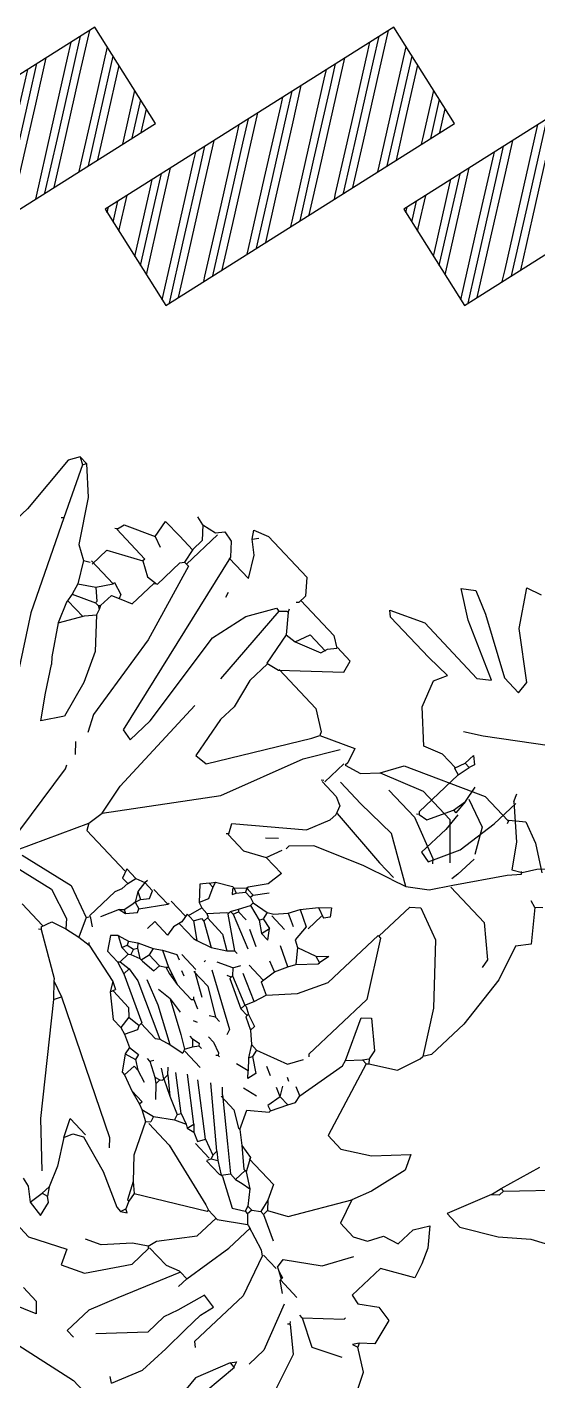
# Model space of a CAD drawing. Header units: metres. Extents: x 1769 to 3632, y 809 to 2652.
# Drawn here: x 2678.023 to 2678.247, y 1873.596 to 1874.191 of the extents above; entities that cross this region are included whole.
import ezdxf

# ---------------------------------------------------------------- set-up
doc = ezdxf.new("R2010")
doc.units = ezdxf.units.M
doc.header["$LTSCALE"] = 10
for name, color, linetype in [('A-WALL', 6, 'Continuous'), ('A-WALL-PATT', 8, 'Continuous'), ('G+E_Madera', 35, 'Continuous'), ('L-PLNT', 66, 'Continuous')]:
    doc.layers.add(name, color=color, linetype=linetype)

# ---------------------------------------------------------------- blocks, each defined once
blk = doc.blocks.new('GARRA DE LEON')
at = {"layer": 'L-PLNT', "color": 65, "linetype": 'Continuous'}
for p, q in [((1271.9229, 335.3986), (1271.9933, 335.3613)), ((1271.9933, 335.3613), (1272.0223, 335.3116)), ((1272.0554, 335.3323), (1272.0305, 335.3075)), ((1272.1134, 335.3158), (1272.0554, 335.3323)), ((1271.9477, 335.2412), (1271.9809, 335.3034)), ((1272.0181, 335.2992), (1272.0223, 335.3116)), ((1272.0305, 335.3075), (1272.0181, 335.2992)), ((1272.0305, 335.3075), (1272.0223, 335.3116)), ((1272.1175, 335.2785), (1272.1134, 335.3158)), ((1272.0885, 335.2412), (1272.1175, 335.2785)), ((1272.2211, 335.2868), (1272.1796, 335.2185)), ((1272.2542, 335.2744), (1272.2211, 335.2868)), ((1272.2873, 335.2578), (1272.2542, 335.2744)), ((1271.9063, 335.2247), (1271.8152, 335.2578)), ((1271.9767, 335.1791), (1271.9477, 335.2412)), ((1271.9767, 335.1791), (1272.043, 335.2454)), ((1272.043, 335.2454), (1272.0471, 335.2454)), ((1272.0927, 335.2185), (1272.0885, 335.2412)), ((1272.3246, 335.2247), (1272.2873, 335.2578)), ((1271.9477, 335.1708), (1271.9063, 335.2247)), ((1272.1796, 335.2185), (1272.0927, 335.2185)), ((1272.2335, 335.1708), (1272.2459, 335.206)), ((1272.2459, 335.206), (1272.2915, 335.206)), ((1272.2915, 335.206), (1272.3246, 335.2247)), ((1271.8649, 335.1729), (1271.8194, 335.1729)), ((1271.9684, 335.1294), (1271.8649, 335.1729)), ((1271.9477, 335.1708), (1271.9436, 335.1667)), ((1271.9477, 335.1708), (1271.9519, 335.1667)), ((1271.9767, 335.1791), (1271.9767, 335.1708)), ((1272.2003, 335.1543), (1272.2335, 335.1708)), ((1271.7904, 335.1563), (1271.7076, 335.1512)), ((1271.7904, 335.1418), (1271.7117, 335.1129)), ((1271.8028, 335.1501), (1271.7904, 335.1543)), ((1271.7904, 335.1418), (1271.7904, 335.1543)), ((1271.7904, 335.1418), (1271.8028, 335.1501)), ((1272.0885, 335.1253), (1272.1548, 335.1584)), ((1272.1838, 335.1253), (1272.2003, 335.1543)), ((1271.7117, 335.1129), (1271.6786, 335.117)), ((1271.9974, 335.0839), (1271.9809, 335.1087)), ((1271.9995, 335.0839), (1271.9995, 335.1377)), ((1272.0347, 335.0549), (1272.0885, 335.1253)), ((1272.1838, 335.0839), (1272.1838, 335.1253)), ((1272.0015, 335.0839), (1271.9974, 335.0839)), ((1272.0098, 335.0673), (1272.0015, 335.0839)), ((1272.0057, 335.0839), (1272.0015, 335.0839)), ((1272.0098, 335.0673), (1272.0057, 335.0839)), ((1272.2376, 335.0632), (1272.1838, 335.0839)), ((1272.2832, 335.0797), (1272.2376, 335.0632)), ((1272.3701, 335.0963), (1272.2832, 335.0797)), ((1272.337, 335.0218), (1272.4033, 335.0797)), ((1272.4033, 335.0797), (1272.3701, 335.0963)), ((1271.7655, 335.0528), (1271.7572, 335.0632)), ((1271.9146, 335.0528), (1271.7655, 335.0528)), ((1272.0057, 335.0176), (1271.9146, 335.0528)), ((1272.014, 335.059), (1272.0098, 335.0673)), ((1272.0098, 335.0176), (1272.0098, 335.059)), ((1272.014, 335.059), (1272.0347, 335.0549)), ((1272.1092, 334.9928), (1272.2376, 335.0632)), ((1271.5667, 334.9928), (1271.6371, 335.0197)), ((1271.6371, 335.0197), (1271.7076, 335.0207)), ((1271.7076, 335.0207), (1271.7696, 335.0192)), ((1271.7696, 335.0192), (1271.8152, 335.0192)), ((1271.8152, 335.0192), (1271.8484, 335.0259)), ((1271.8484, 335.0259), (1271.8525, 334.9928)), ((1272.014, 335.0052), (1272.0057, 335.0176)), ((1272.2976, 334.9638), (1272.337, 335.0218)), ((1271.5088, 334.9306), (1271.5088, 335.0093)), ((1271.5667, 334.9928), (1271.575, 334.9803)), ((1271.8525, 334.9928), (1271.7862, 334.9762)), ((1272.0305, 334.9472), (1272.014, 335.0052)), ((1272.0719, 334.9514), (1272.0471, 335.0093)), ((1272.0844, 334.9514), (1272.1092, 334.9928)), ((1271.7034, 334.9658), (1271.6164, 334.8892)), ((1271.7531, 334.9658), (1271.7034, 334.9658)), ((1271.7862, 334.9762), (1271.7531, 334.9658)), ((1272.2976, 334.9224), (1272.2976, 334.9638)), ((1271.4549, 334.7153), (1271.5088, 334.9306)), ((1271.8484, 334.9389), (1271.8235, 334.9389)), ((1271.8484, 334.9389), (1271.9643, 334.9534)), ((1271.8484, 334.9182), (1271.8484, 334.9389)), ((1271.9643, 334.9534), (1272.0305, 334.9534)), ((1271.9891, 334.8892), (1272.0305, 334.9431)), ((1272.0305, 334.9431), (1272.0305, 334.9472)), ((1272.0471, 334.9265), (1272.0305, 334.9431)), ((1272.0471, 334.9182), (1272.0471, 334.9265)), ((1272.0595, 334.9265), (1272.0471, 334.9265)), ((1272.0595, 334.9265), (1272.0719, 334.9431)), ((1272.0595, 334.9141), (1272.0595, 334.9265)), ((1272.0719, 334.9431), (1272.0719, 334.9514)), ((1272.0844, 334.9514), (1272.0719, 334.9514)), ((1272.1009, 334.9348), (1272.0719, 334.9431)), ((1272.1009, 334.9348), (1272.0844, 334.9514)), ((1272.1341, 334.9182), (1272.1009, 334.9348)), ((1272.5109, 334.9224), (1272.5648, 334.9389)), ((1272.5648, 334.9389), (1272.573, 334.9389)), ((1272.5896, 334.9493), (1272.573, 334.9389)), ((1272.6642, 334.8768), (1272.573, 334.9389)), ((1272.689, 334.9493), (1272.5896, 334.9493)), ((1272.8132, 334.9306), (1272.689, 334.9493)), ((1272.8919, 334.9017), (1272.8132, 334.9306)), ((1271.8484, 334.9182), (1271.7076, 334.8644)), ((1271.8359, 334.8851), (1271.8484, 334.9141)), ((1271.8484, 334.9141), (1271.8484, 334.9182)), ((1272.0305, 334.8934), (1272.0471, 334.9182)), ((1272.0595, 334.9141), (1272.0471, 334.9182)), ((1272.0885, 334.8892), (1272.0595, 334.9141)), ((1272.1341, 334.8395), (1272.1341, 334.9182)), ((1272.4695, 334.8644), (1272.2976, 334.9224)), ((1272.4736, 334.8685), (1272.5109, 334.9224)), ((1272.9209, 334.9224), (1272.8919, 334.9017)), ((1272.983, 334.8685), (1272.9209, 334.9224)), ((1271.8359, 334.8313), (1271.8359, 334.8851)), ((1271.8566, 334.8313), (1271.9312, 334.8851)), ((1271.9312, 334.8851), (1271.9891, 334.8851)), ((1271.9891, 334.8602), (1271.9891, 334.8892)), ((1272.0637, 334.8271), (1272.0305, 334.8934)), ((1272.0803, 334.852), (1272.0844, 334.8685)), ((1272.0844, 334.8685), (1272.0885, 334.8892)), ((1272.1092, 334.8561), (1272.0885, 334.8892)), ((1272.4695, 334.8644), (1272.4736, 334.8685)), ((1272.4819, 334.8602), (1272.4736, 334.8685)), ((1272.7718, 334.7691), (1272.6642, 334.8768)), ((1272.8256, 334.881), (1272.805, 334.8851)), ((1272.8774, 334.8147), (1272.8256, 334.881)), ((1272.9954, 334.881), (1272.983, 334.8685)), ((1272.983, 334.8685), (1272.9872, 334.852)), ((1271.575, 334.8395), (1271.575, 334.8602)), ((1271.6413, 334.8395), (1271.575, 334.8395)), ((1271.7076, 334.8644), (1271.6413, 334.8395)), ((1271.8939, 334.7194), (1271.985, 334.8602)), ((1271.985, 334.8602), (1271.9891, 334.8602)), ((1271.9933, 334.8478), (1271.9891, 334.8602)), ((1272.0243, 334.6946), (1271.9933, 334.8478)), ((1272.0803, 334.8354), (1272.0803, 334.852)), ((1272.1092, 334.852), (1272.0803, 334.852)), ((1272.1382, 334.8395), (1272.1092, 334.8561)), ((1272.1092, 334.852), (1272.1092, 334.8561)), ((1272.1092, 334.8478), (1272.1092, 334.852)), ((1272.1423, 334.8064), (1272.1092, 334.8478)), ((1272.1423, 334.8064), (1272.1382, 334.8395)), ((1272.4405, 334.8271), (1272.4695, 334.852)), ((1272.4695, 334.852), (1272.4695, 334.8644)), ((1272.4695, 334.852), (1272.4819, 334.8602)), ((1272.5026, 334.8561), (1272.4819, 334.8602)), ((1272.5482, 334.7981), (1272.5026, 334.8561)), ((1271.691, 334.7733), (1271.7821, 334.8313)), ((1271.7821, 334.8313), (1271.8318, 334.8313)), ((1271.8359, 334.8271), (1271.8152, 334.7981)), ((1271.8359, 334.8271), (1271.8318, 334.8313)), ((1271.8359, 334.8271), (1271.8566, 334.8313)), ((1272.0616, 334.8188), (1272.0637, 334.823)), ((1272.0616, 334.7774), (1272.0616, 334.8188)), ((1272.0637, 334.823), (1272.0803, 334.8354)), ((1272.0637, 334.823), (1272.0637, 334.8271)), ((1272.0803, 334.794), (1272.0637, 334.823)), ((1272.1217, 334.7816), (1272.0803, 334.8354)), ((1272.1631, 334.7774), (1272.1423, 334.8064)), ((1272.2417, 334.794), (1272.279, 334.8106)), ((1272.279, 334.8106), (1272.2956, 334.8188)), ((1272.279, 334.7857), (1272.279, 334.8106)), ((1272.2956, 334.8188), (1272.3121, 334.8147)), ((1272.3121, 334.8147), (1272.4281, 334.8313)), ((1272.3121, 334.8147), (1272.3204, 334.794)), ((1272.4281, 334.8313), (1272.4405, 334.8271)), ((1272.4405, 334.8271), (1272.5316, 334.7816)), ((1272.8774, 334.707), (1272.8774, 334.8147)), ((1273.0824, 334.765), (1273.0472, 334.823)), ((1271.8152, 334.7981), (1271.7614, 334.7526)), ((1272.0637, 334.7774), (1272.0719, 334.7816)), ((1272.0699, 334.7319), (1272.0699, 334.7774)), ((1272.0719, 334.7816), (1272.0803, 334.794)), ((1272.0803, 334.7774), (1272.0719, 334.7816)), ((1272.0927, 334.7774), (1272.0803, 334.794)), ((1272.0927, 334.7402), (1272.0803, 334.7774)), ((1272.0927, 334.7774), (1272.0803, 334.7774)), ((1272.0927, 334.7774), (1272.1879, 334.6573)), ((1272.1879, 334.6946), (1272.1217, 334.7816)), ((1272.1631, 334.7774), (1272.2045, 334.7567)), ((1272.1631, 334.7733), (1272.1631, 334.7774)), ((1272.2045, 334.7567), (1272.2376, 334.794)), ((1272.2376, 334.794), (1272.2417, 334.794)), ((1272.2459, 334.7816), (1272.2417, 334.794)), ((1272.279, 334.7857), (1272.2459, 334.7816)), ((1272.279, 334.7857), (1272.2997, 334.7733)), ((1272.279, 334.7857), (1272.2873, 334.765)), ((1272.5316, 334.7816), (1272.5482, 334.7981)), ((1272.9872, 334.7733), (1273.012, 334.794)), ((1273.012, 334.794), (1273.0162, 334.7898)), ((1271.5502, 334.765), (1271.5253, 334.7112)), ((1271.5698, 334.7443), (1271.5502, 334.765)), ((1271.6661, 334.7236), (1271.691, 334.7733)), ((1271.7614, 334.7526), (1271.7448, 334.7194)), ((1272.1838, 334.736), (1272.1631, 334.7733)), ((1272.2335, 334.7153), (1272.2417, 334.7484)), ((1272.3204, 334.765), (1272.3163, 334.7733)), ((1272.3411, 334.7443), (1272.3743, 334.7609)), ((1272.3908, 334.7609), (1272.3867, 334.765)), ((1272.5689, 334.7609), (1272.3908, 334.7609)), ((1272.6849, 334.6822), (1272.5689, 334.7609)), ((1272.7967, 334.6946), (1272.7718, 334.7691)), ((1272.8836, 334.707), (1272.9872, 334.7733)), ((1273.099, 334.7153), (1273.0824, 334.765)), ((1271.5698, 334.7029), (1271.5698, 334.7443)), ((1271.6992, 334.707), (1271.6661, 334.7236)), ((1271.8442, 334.7277), (1271.8525, 334.7402)), ((1271.8442, 334.7277), (1271.8566, 334.7319)), ((1271.8442, 334.7153), (1271.8442, 334.7277)), ((1271.8773, 334.6366), (1271.8442, 334.7153)), ((1271.8525, 334.7402), (1271.8566, 334.7319)), ((1271.8732, 334.7236), (1271.8566, 334.7319)), ((1271.8732, 334.7194), (1271.8732, 334.7236)), ((1271.8939, 334.7194), (1271.8732, 334.7236)), ((1271.9105, 334.6987), (1271.8732, 334.7194)), ((1271.9105, 334.6987), (1271.8939, 334.7194)), ((1272.0761, 334.7319), (1272.0927, 334.7402)), ((1272.0844, 334.7112), (1272.0761, 334.7319)), ((1272.0927, 334.7402), (1272.1713, 334.6325)), ((1272.1838, 334.6946), (1272.1838, 334.736)), ((1272.3039, 334.7153), (1272.2956, 334.736)), ((1272.3121, 334.6739), (1272.3411, 334.7443)), ((1273.0741, 334.6863), (1273.099, 334.7153)), ((1271.6558, 334.6283), (1271.6992, 334.707)), ((1271.9519, 334.6573), (1271.9105, 334.6987)), ((1272.0243, 334.6283), (1272.0243, 334.6946)), ((1272.0719, 334.6615), (1272.0844, 334.6863)), ((1272.0803, 334.6946), (1272.0844, 334.7112)), ((1272.0803, 334.6946), (1272.0968, 334.6987)), ((1272.0844, 334.6863), (1272.0803, 334.6946)), ((1272.0968, 334.6987), (1272.0844, 334.7112)), ((1272.0927, 334.6615), (1272.0844, 334.6863)), ((1272.0968, 334.6987), (1272.1631, 334.6076)), ((1272.1879, 334.6946), (1272.2003, 334.6822)), ((1272.2749, 334.7112), (1272.2542, 334.707)), ((1272.2542, 334.707), (1272.2666, 334.6946)), ((1272.2666, 334.6946), (1272.2583, 334.6656)), ((1272.2873, 334.6739), (1272.2666, 334.6946)), ((1272.2956, 334.678), (1272.2749, 334.7112)), ((1272.7801, 334.676), (1272.7967, 334.6946)), ((1272.8381, 334.678), (1272.8836, 334.707)), ((1272.9085, 334.6967), (1272.8919, 334.6946)), ((1272.9582, 334.6967), (1272.9085, 334.6967)), ((1273.0203, 334.6573), (1272.9665, 334.6905)), ((1273.0741, 334.6863), (1273.0658, 334.6905)), ((1273.0721, 334.6118), (1273.0721, 334.6863)), ((1272.0223, 334.6201), (1271.9519, 334.6573)), ((1272.043, 334.6242), (1272.0719, 334.6615)), ((1272.0844, 334.6573), (1272.0719, 334.6615)), ((1272.0844, 334.6573), (1272.0927, 334.6615)), ((1272.1009, 334.6159), (1272.0844, 334.6573)), ((1272.0927, 334.6615), (1272.1465, 334.5869)), ((1272.2873, 334.6739), (1272.2956, 334.678)), ((1272.3121, 334.6573), (1272.2873, 334.6739)), ((1272.3121, 334.6739), (1272.2956, 334.678)), ((1272.3121, 334.6573), (1272.3121, 334.6739)), ((1272.3329, 334.6325), (1272.3121, 334.6573)), ((1272.4654, 334.6449), (1272.5316, 334.6739)), ((1272.5316, 334.6739), (1272.6849, 334.6739)), ((1272.6849, 334.6739), (1272.6849, 334.6822)), ((1272.6849, 334.676), (1272.7801, 334.676)), ((1272.805, 334.6366), (1272.8381, 334.678)), ((1272.9789, 334.5952), (1272.9126, 334.6656)), ((1273.041, 334.5911), (1273.0203, 334.6573)), ((1271.6558, 334.5745), (1271.6558, 334.6283)), ((1271.898, 334.5497), (1271.8773, 334.6366)), ((1272.0223, 334.6201), (1272.0305, 334.6283)), ((1272.043, 334.6242), (1272.0305, 334.6283)), ((1272.0347, 334.5952), (1272.043, 334.6242)), ((1272.2417, 334.6242), (1272.2376, 334.6201)), ((1272.2417, 334.6242), (1272.2417, 334.6283)), ((1272.2459, 334.6201), (1272.2417, 334.6242)), ((1272.3453, 334.6035), (1272.3329, 334.6325)), ((1272.3453, 334.6325), (1272.3329, 334.6325)), ((1272.3536, 334.6035), (1272.3453, 334.6325)), ((1272.4115, 334.5994), (1272.4654, 334.6449)), ((1272.5068, 334.5952), (1272.544, 334.6283)), ((1272.544, 334.6283), (1272.5482, 334.6283)), ((1272.573, 334.6325), (1272.5482, 334.6283)), ((1272.5523, 334.6118), (1272.5482, 334.6283)), ((1272.5523, 334.6118), (1272.573, 334.6325)), ((1272.7925, 334.6035), (1272.805, 334.6366)), ((1272.805, 334.6366), (1272.8629, 334.529)), ((1272.8919, 334.6325), (1272.8836, 334.6408)), ((1272.925, 334.5372), (1272.8919, 334.6325)), ((1271.7117, 334.5745), (1271.7076, 334.6118)), ((1271.7076, 334.6118), (1271.7407, 334.6035)), ((1271.7407, 334.6035), (1271.749, 334.5911)), ((1271.9394, 334.5911), (1271.9229, 334.6076)), ((1272.0347, 334.5952), (1272.0223, 334.6201)), ((1272.0388, 334.5828), (1272.0347, 334.5952)), ((1272.0968, 334.5745), (1272.0719, 334.5994)), ((1272.1299, 334.5786), (1272.1009, 334.6159)), ((1272.1175, 334.5786), (1272.1009, 334.6159)), ((1272.1941, 334.5662), (1272.1941, 334.6159)), ((1272.2542, 334.5952), (1272.2459, 334.6201)), ((1272.2542, 334.5952), (1272.2459, 334.6201)), ((1272.2542, 334.5952), (1272.2542, 334.5786)), ((1272.2997, 334.5994), (1272.2873, 334.6035)), ((1272.3619, 334.4751), (1272.2997, 334.5994)), ((1272.3494, 334.6035), (1272.3453, 334.6035)), ((1272.3494, 334.5828), (1272.3494, 334.6035)), ((1272.3536, 334.6035), (1272.3494, 334.6035)), ((1272.3619, 334.5869), (1272.3536, 334.6035)), ((1272.3825, 334.5911), (1272.4115, 334.5994)), ((1272.424, 334.5704), (1272.4115, 334.5994)), ((1272.4902, 334.5869), (1272.5068, 334.5952)), ((1272.5358, 334.5704), (1272.5068, 334.5952)), ((1272.5358, 334.5704), (1272.5523, 334.6118)), ((1272.7925, 334.6035), (1272.7677, 334.5372)), ((1272.7987, 334.5579), (1272.7987, 334.6035)), ((1272.9789, 334.5082), (1272.9789, 334.5952)), ((1272.9872, 334.4378), (1273.0721, 334.6118)), ((1271.7117, 334.5745), (1271.7448, 334.5786)), ((1271.7324, 334.5455), (1271.7117, 334.5745)), ((1271.7448, 334.5786), (1271.749, 334.5911)), ((1271.7655, 334.5786), (1271.7448, 334.5786)), ((1271.7655, 334.5786), (1271.749, 334.5911)), ((1271.8111, 334.5579), (1271.7655, 334.5786)), ((1272.0761, 334.2888), (1271.9394, 334.5911)), ((1272.0471, 334.5828), (1272.0388, 334.5828)), ((1272.0471, 334.5497), (1272.0388, 334.5828)), ((1272.0471, 334.5497), (1272.0471, 334.5828)), ((1272.1051, 334.5621), (1272.0968, 334.5745)), ((1272.1092, 334.5745), (1272.0968, 334.5745)), ((1272.1051, 334.5621), (1272.1092, 334.5745)), ((1272.1092, 334.5745), (1272.1134, 334.5786)), ((1272.1175, 334.5786), (1272.1134, 334.5786)), ((1272.1299, 334.5786), (1272.1175, 334.5786)), ((1272.1175, 334.5786), (1272.1299, 334.5579)), ((1272.1299, 334.5786), (1272.1423, 334.5662)), ((1272.1796, 334.5331), (1272.1879, 334.5662)), ((1272.1962, 334.5621), (1272.1879, 334.5662)), ((1272.1962, 334.5621), (1272.2128, 334.5704)), ((1272.2128, 334.5704), (1272.2252, 334.5786)), ((1272.2252, 334.5579), (1272.2128, 334.5704)), ((1272.2252, 334.5786), (1272.2252, 334.5869)), ((1272.2293, 334.5745), (1272.2252, 334.5786)), ((1272.2252, 334.5579), (1272.2293, 334.5745)), ((1272.2956, 334.5579), (1272.2956, 334.5704)), ((1272.3784, 334.5165), (1272.3494, 334.5828)), ((1272.3619, 334.5828), (1272.3494, 334.5828)), ((1272.3619, 334.5828), (1272.3825, 334.5911)), ((1272.3619, 334.5828), (1272.3619, 334.5869)), ((1272.3867, 334.5165), (1272.3619, 334.5828)), ((1272.3825, 334.5911), (1272.4074, 334.529)), ((1272.424, 334.5704), (1272.4612, 334.5745)), ((1272.4302, 334.5704), (1272.4302, 334.5248)), ((1272.4612, 334.5745), (1272.4902, 334.5869)), ((1272.4612, 334.5745), (1272.4695, 334.5497)), ((1272.4902, 334.5869), (1272.5109, 334.5414)), ((1272.544, 334.5538), (1272.5358, 334.5704)), ((1272.6352, 334.5704), (1272.6227, 334.5621)), ((1272.6517, 334.5579), (1272.6352, 334.5704)), ((1271.7365, 334.5248), (1271.7324, 334.5455)), ((1271.8566, 334.4544), (1271.778, 334.5414)), ((1271.8649, 334.5207), (1271.8111, 334.5579)), ((1271.8856, 334.529), (1271.898, 334.5497)), ((1271.9042, 334.5), (1271.9042, 334.5497)), ((1272.0595, 334.5124), (1272.0471, 334.5497)), ((1272.0885, 334.5248), (1272.0803, 334.5538)), ((1272.1217, 334.529), (1272.1051, 334.5621)), ((1272.2128, 334.5331), (1272.1962, 334.5621)), ((1272.2252, 334.5579), (1272.2252, 334.5497)), ((1272.2542, 334.529), (1272.2583, 334.5372)), ((1272.2956, 334.5579), (1272.2873, 334.5455)), ((1272.3308, 334.4958), (1272.2956, 334.5579)), ((1272.5813, 334.5497), (1272.544, 334.5538)), ((1272.5813, 334.5559), (1272.6227, 334.5559)), ((1272.5979, 334.5124), (1272.5813, 334.5497)), ((1272.5979, 334.5124), (1272.631, 334.5372)), ((1272.631, 334.5372), (1272.6227, 334.5621)), ((1272.631, 334.5372), (1272.6517, 334.5579)), ((1272.7677, 334.5372), (1272.718, 334.4296)), ((1272.805, 334.413), (1272.7987, 334.5579)), ((1272.925, 334.4544), (1272.925, 334.5372)), ((1271.8649, 334.5207), (1271.8856, 334.529)), ((1271.8649, 334.5207), (1271.9042, 334.5)), ((1272.0595, 334.5124), (1272.0885, 334.5124)), ((1272.0595, 334.5041), (1272.0595, 334.5124)), ((1272.0927, 334.4793), (1272.0595, 334.5041)), ((1272.1009, 334.5041), (1272.0885, 334.5248)), ((1272.0885, 334.5124), (1272.0885, 334.5248)), ((1272.0927, 334.4793), (1272.1009, 334.5041)), ((1272.1134, 334.5), (1272.1009, 334.5041)), ((1272.1217, 334.529), (1272.1299, 334.5331)), ((1272.1217, 334.529), (1272.1217, 334.5207)), ((1272.1651, 334.5), (1272.1713, 334.5082)), ((1272.1713, 334.5082), (1272.1796, 334.5331)), ((1272.2252, 334.3799), (1272.1713, 334.5082)), ((1272.1796, 334.5331), (1272.2211, 334.4503)), ((1272.25, 334.4586), (1272.2128, 334.5331)), ((1272.2873, 334.4958), (1272.279, 334.5165)), ((1272.3329, 334.4503), (1272.3039, 334.5041)), ((1272.3825, 334.5165), (1272.3784, 334.5165)), ((1272.3825, 334.5165), (1272.3784, 334.5082)), ((1272.3867, 334.5165), (1272.3825, 334.5165)), ((1272.3991, 334.5041), (1272.3825, 334.471)), ((1272.3991, 334.5041), (1272.3867, 334.5165)), ((1272.3991, 334.5041), (1272.4157, 334.5124)), ((1272.4861, 334.4668), (1272.4695, 334.5041)), ((1272.4985, 334.4917), (1272.4985, 334.5124)), ((1272.4985, 334.5124), (1272.5192, 334.4958)), ((1272.542, 334.4793), (1272.542, 334.5207)), ((1272.573, 334.5), (1272.5606, 334.529)), ((1272.573, 334.5), (1272.5979, 334.5124)), ((1272.8629, 334.529), (1272.8588, 334.4337)), ((1272.9375, 334.413), (1272.9789, 334.5082)), ((1272.1092, 334.4751), (1272.0927, 334.4793)), ((1272.1092, 334.4751), (1272.1134, 334.5)), ((1272.1217, 334.4461), (1272.1092, 334.4751)), ((1272.1651, 334.4544), (1272.1651, 334.5)), ((1272.25, 334.4586), (1272.2459, 334.4958)), ((1272.2832, 334.4917), (1272.2873, 334.4958)), ((1272.2832, 334.4461), (1272.2832, 334.4917)), ((1272.2873, 334.4958), (1272.2915, 334.4917)), ((1272.3308, 334.4503), (1272.3308, 334.4958)), ((1272.4157, 334.4668), (1272.4281, 334.4793)), ((1272.4281, 334.4793), (1272.4281, 334.4875)), ((1272.4736, 334.4089), (1272.4281, 334.4793)), ((1272.4819, 334.4171), (1272.4529, 334.4958)), ((1272.4985, 334.4917), (1272.5192, 334.4958)), ((1272.515, 334.4668), (1272.4985, 334.4917)), ((1272.5234, 334.471), (1272.5192, 334.4958)), ((1272.5399, 334.4668), (1272.5482, 334.4793)), ((1272.5482, 334.4793), (1272.573, 334.5)), ((1272.0595, 334.2805), (1271.8566, 334.4544)), ((1272.1217, 334.4461), (1272.1507, 334.4586)), ((1272.1258, 334.4296), (1272.1217, 334.4461)), ((1272.1507, 334.4586), (1272.1589, 334.4544)), ((1272.1548, 334.4254), (1272.1589, 334.4544)), ((1272.1672, 334.4544), (1272.1589, 334.4544)), ((1272.2128, 334.3467), (1272.1672, 334.4544)), ((1272.2211, 334.4503), (1272.2417, 334.3923)), ((1272.25, 334.4586), (1272.2459, 334.4254)), ((1272.2873, 334.4171), (1272.2832, 334.4461)), ((1272.2915, 334.4213), (1272.2832, 334.4461)), ((1272.337, 334.4503), (1272.337, 334.4047)), ((1272.366, 334.4503), (1272.3619, 334.4503)), ((1272.395, 334.4378), (1272.4157, 334.4668)), ((1272.4343, 334.4337), (1272.4157, 334.4668)), ((1272.4944, 334.4213), (1272.4944, 334.4461)), ((1272.515, 334.4668), (1272.5234, 334.471)), ((1272.5234, 334.4296), (1272.515, 334.4668)), ((1272.5399, 334.4668), (1272.5234, 334.471)), ((1272.5316, 334.4296), (1272.5399, 334.4668)), ((1272.1258, 334.4047), (1272.1258, 334.4296)), ((1272.1548, 334.4254), (1272.1258, 334.4296)), ((1272.1693, 334.4089), (1272.1548, 334.4254)), ((1272.2873, 334.4171), (1272.2915, 334.4213)), ((1272.2915, 334.4006), (1272.2873, 334.4171)), ((1272.2956, 334.4047), (1272.2915, 334.4213)), ((1272.3121, 334.4296), (1272.308, 334.442)), ((1272.3825, 334.4047), (1272.395, 334.4378)), ((1272.424, 334.384), (1272.395, 334.4378)), ((1272.4343, 334.384), (1272.4343, 334.4337)), ((1272.4819, 334.4171), (1272.4944, 334.4213)), ((1272.4819, 334.4089), (1272.4985, 334.4171)), ((1272.4819, 334.4089), (1272.4819, 334.4171)), ((1272.4985, 334.4171), (1272.4944, 334.4213)), ((1272.4985, 334.4171), (1272.5234, 334.4296)), ((1272.5316, 334.4296), (1272.5234, 334.4296)), ((1272.5358, 334.4171), (1272.5316, 334.4296)), ((1272.5358, 334.4006), (1272.5358, 334.4171)), ((1272.544, 334.4171), (1272.5358, 334.4171)), ((1272.544, 334.4171), (1272.573, 334.4378)), ((1272.544, 334.4006), (1272.544, 334.4171)), ((1272.5855, 334.4213), (1272.5482, 334.3964)), ((1272.6227, 334.4254), (1272.5855, 334.4213)), ((1272.6227, 334.3757), (1272.6227, 334.4254)), ((1272.718, 334.4296), (1272.6766, 334.3923)), ((1272.7304, 334.3923), (1272.7842, 334.413)), ((1272.7842, 334.413), (1272.8008, 334.413)), ((1272.8215, 334.4047), (1272.8008, 334.413)), ((1272.8588, 334.4337), (1272.8588, 334.3674)), ((1272.9043, 334.384), (1272.9375, 334.413)), ((1272.9375, 334.413), (1272.9872, 334.4378)), ((1272.1631, 334.355), (1272.1258, 334.4047)), ((1272.1693, 334.3592), (1272.1693, 334.4089)), ((1272.2625, 334.355), (1272.2666, 334.3882)), ((1272.2666, 334.3882), (1272.2832, 334.3882)), ((1272.2832, 334.3882), (1272.2915, 334.4006)), ((1272.2832, 334.355), (1272.2832, 334.3882)), ((1272.2915, 334.4006), (1272.2956, 334.4047)), ((1272.3121, 334.3674), (1272.2956, 334.4047)), ((1272.3121, 334.3674), (1272.3287, 334.3964)), ((1272.3287, 334.3964), (1272.3246, 334.4089)), ((1272.3805, 334.3964), (1272.3825, 334.4047)), ((1272.3805, 334.3509), (1272.3805, 334.3964)), ((1272.4074, 334.3674), (1272.3825, 334.4047)), ((1272.424, 334.3757), (1272.424, 334.384)), ((1272.4364, 334.384), (1272.424, 334.384)), ((1272.4405, 334.3757), (1272.4364, 334.384)), ((1272.4405, 334.3757), (1272.4736, 334.4047)), ((1272.4736, 334.4047), (1272.4778, 334.4089)), ((1272.4778, 334.4089), (1272.4736, 334.4089)), ((1272.4819, 334.4089), (1272.4778, 334.4089)), ((1272.5109, 334.384), (1272.5192, 334.3882)), ((1272.5192, 334.3757), (1272.5109, 334.384)), ((1272.5192, 334.3882), (1272.5358, 334.4006)), ((1272.5234, 334.3757), (1272.5192, 334.3882)), ((1272.5234, 334.3757), (1272.544, 334.3964)), ((1272.544, 334.3964), (1272.5358, 334.4006)), ((1272.544, 334.3964), (1272.544, 334.4006)), ((1272.5482, 334.3964), (1272.544, 334.3964)), ((1272.6186, 334.2681), (1272.7304, 334.3923)), ((1272.6227, 334.3757), (1272.66, 334.3882)), ((1272.6766, 334.3923), (1272.6683, 334.3923)), ((1272.8298, 334.384), (1272.8215, 334.4047)), ((1272.8298, 334.3385), (1272.8298, 334.384)), ((1272.8919, 334.3467), (1272.9043, 334.384)), ((1272.1631, 334.355), (1272.1755, 334.3592)), ((1272.1838, 334.3426), (1272.1631, 334.355)), ((1272.1838, 334.3426), (1272.1755, 334.3592)), ((1272.2293, 334.3467), (1272.2252, 334.3799)), ((1272.2625, 334.3509), (1272.2832, 334.355)), ((1272.2625, 334.3509), (1272.2625, 334.355)), ((1272.2997, 334.3509), (1272.2832, 334.355)), ((1272.2997, 334.3509), (1272.3121, 334.3674)), ((1272.4074, 334.3674), (1272.424, 334.3757)), ((1272.4074, 334.355), (1272.4074, 334.3674)), ((1272.4074, 334.3509), (1272.4405, 334.3592)), ((1272.4074, 334.3509), (1272.4074, 334.355)), ((1272.4405, 334.3592), (1272.4405, 334.3757)), ((1272.4447, 334.3467), (1272.4405, 334.3592)), ((1272.4654, 334.355), (1272.4447, 334.3467)), ((1272.4902, 334.3426), (1272.4654, 334.355)), ((1272.5026, 334.3385), (1272.5234, 334.3716)), ((1272.5234, 334.3757), (1272.5192, 334.3757)), ((1272.5234, 334.3716), (1272.5234, 334.3757)), ((1272.5958, 334.3302), (1272.6227, 334.3757)), ((1272.6517, 334.3426), (1272.6724, 334.3633)), ((1272.2003, 334.2474), (1272.1838, 334.3426)), ((1272.2211, 334.3177), (1272.2128, 334.3467)), ((1272.2293, 334.3467), (1272.2128, 334.3467)), ((1272.2252, 334.3219), (1272.2293, 334.3467)), ((1272.25, 334.3219), (1272.2542, 334.326)), ((1272.2542, 334.326), (1272.2625, 334.3467)), ((1272.2666, 334.3219), (1272.2542, 334.326)), ((1272.2625, 334.3467), (1272.2625, 334.3509)), ((1272.2749, 334.326), (1272.2625, 334.3467)), ((1272.2666, 334.3219), (1272.2749, 334.326)), ((1272.2832, 334.3177), (1272.2749, 334.326)), ((1272.2832, 334.3177), (1272.2997, 334.3509)), ((1272.366, 334.3467), (1272.3432, 334.3509)), ((1272.3432, 334.3509), (1272.3432, 334.3095)), ((1272.3867, 334.3509), (1272.366, 334.3467)), ((1272.4074, 334.3467), (1272.3867, 334.3509)), ((1272.4012, 334.3012), (1272.4012, 334.3467)), ((1272.4074, 334.3467), (1272.4074, 334.3509)), ((1272.4736, 334.3177), (1272.4447, 334.3467)), ((1272.4902, 334.3302), (1272.4736, 334.3177)), ((1272.4902, 334.3302), (1272.4902, 334.3426)), ((1272.5026, 334.3385), (1272.4902, 334.3426)), ((1272.4902, 334.3302), (1272.5026, 334.3385)), ((1272.5958, 334.2805), (1272.5958, 334.3302)), ((1272.834, 334.3385), (1272.8298, 334.3343)), ((1272.834, 334.3426), (1272.8919, 334.3426)), ((1272.9002, 334.3467), (1272.8919, 334.3467)), ((1272.8961, 334.2598), (1272.9333, 334.3343)), ((1272.9333, 334.3343), (1272.9002, 334.3467)), ((1272.2211, 334.3177), (1272.2252, 334.3219)), ((1272.2211, 334.2846), (1272.2211, 334.3177)), ((1272.25, 334.3219), (1272.2252, 334.3219)), ((1272.25, 334.3012), (1272.25, 334.3219)), ((1272.25, 334.3012), (1272.2625, 334.3053)), ((1272.2625, 334.2763), (1272.25, 334.3012)), ((1272.2625, 334.3053), (1272.2666, 334.3219)), ((1272.2707, 334.3012), (1272.2625, 334.3053)), ((1272.2625, 334.2763), (1272.2707, 334.3012)), ((1272.2707, 334.3012), (1272.2832, 334.3177)), ((1272.3432, 334.3095), (1272.3204, 334.3095)), ((1272.337, 334.2639), (1272.3908, 334.3012)), ((1272.3908, 334.2556), (1272.3908, 334.3012)), ((1272.3908, 334.3012), (1272.395, 334.3012)), ((1272.834, 334.2722), (1272.9085, 334.3136)), ((1272.0595, 334.2805), (1272.0761, 334.2888)), ((1272.0885, 334.2515), (1272.0595, 334.2805)), ((1272.0885, 334.2515), (1272.0761, 334.2888)), ((1272.25, 334.2639), (1272.2211, 334.2846)), ((1272.2625, 334.2763), (1272.25, 334.2639)), ((1272.308, 334.2515), (1272.3287, 334.2681)), ((1272.3287, 334.2681), (1272.337, 334.2639)), ((1272.3411, 334.2474), (1272.337, 334.2639)), ((1272.3536, 334.2515), (1272.3701, 334.2639)), ((1272.3701, 334.2639), (1272.3867, 334.2556)), ((1272.5979, 334.2805), (1272.5938, 334.2763)), ((1272.5979, 334.2805), (1272.6186, 334.2681)), ((1272.6434, 334.2059), (1272.834, 334.2722)), ((1272.0927, 334.2474), (1272.0885, 334.2515)), ((1272.1465, 334.148), (1272.0927, 334.2474)), ((1272.1962, 334.2184), (1272.2003, 334.2474)), ((1272.2003, 334.2474), (1272.2045, 334.2432)), ((1272.3039, 334.2349), (1272.2625, 334.2184)), ((1272.3039, 334.2349), (1272.308, 334.2515)), ((1272.3039, 334.2349), (1272.3121, 334.2432)), ((1272.3121, 334.2432), (1272.308, 334.2515)), ((1272.3121, 334.2432), (1272.337, 334.2474)), ((1272.3411, 334.2474), (1272.337, 334.2474)), ((1272.3411, 334.2474), (1272.3536, 334.2515)), ((1272.3619, 334.2349), (1272.3411, 334.2474)), ((1272.3619, 334.2349), (1272.3536, 334.2515)), ((1272.3867, 334.2308), (1272.3619, 334.2349)), ((1272.3867, 334.2308), (1272.3867, 334.2556)), ((1272.6683, 334.1314), (1272.8795, 334.2515)), ((1272.8795, 334.2515), (1272.8961, 334.2598)), ((1272.9043, 334.2556), (1272.8961, 334.2598)), ((1272.9313, 334.2101), (1272.9043, 334.2556)), ((1272.1879, 334.1852), (1272.1962, 334.2184)), ((1272.2376, 334.1977), (1272.1962, 334.2184)), ((1272.2459, 334.2018), (1272.2335, 334.2225)), ((1272.2376, 334.1977), (1272.2459, 334.2018)), ((1272.3246, 334.1997), (1272.3411, 334.2059)), ((1272.3411, 334.2059), (1272.3577, 334.2059)), ((1272.3577, 334.2059), (1272.3784, 334.2101)), ((1272.3577, 334.1894), (1272.3577, 334.2059)), ((1272.3784, 334.2101), (1272.3867, 334.2308)), ((1272.3784, 334.1811), (1272.3784, 334.2101)), ((1272.3867, 334.2308), (1272.395, 334.2308)), ((1272.424, 334.0527), (1272.6434, 334.2059)), ((1272.9313, 334.09), (1272.9313, 334.2101)), ((1272.1755, 334.1521), (1272.1879, 334.1852)), ((1272.2045, 334.1687), (1272.1879, 334.1852)), ((1272.2625, 334.1231), (1272.2376, 334.1977)), ((1272.2459, 334.1997), (1272.3246, 334.1997)), ((1272.3784, 334.1811), (1272.3577, 334.1894)), ((1272.3722, 334.0569), (1272.3722, 334.1811)), ((1272.9292, 334.09), (1273.0327, 334.1935)), ((1273.0327, 334.1935), (1273.0596, 334.1852)), ((1273.0596, 334.1852), (1273.0596, 334.1438)), ((1272.1465, 334.148), (1272.1423, 334.1438)), ((1272.1507, 334.1438), (1272.1465, 334.148)), ((1272.1507, 334.1438), (1272.1755, 334.1521)), ((1272.1548, 334.0776), (1272.1548, 334.1438)), ((1272.2252, 334.0983), (1272.2045, 334.1687)), ((1273.041, 334.1314), (1273.0576, 334.1438)), ((1273.0721, 334.119), (1273.0576, 334.1438)), ((1272.2293, 333.9989), (1272.2625, 334.1231)), ((1272.6642, 334.1024), (1272.6683, 334.1314)), ((1272.9996, 334.0693), (1273.0244, 334.1273)), ((1273.0244, 334.1273), (1273.041, 334.1314)), ((1273.0348, 334.0817), (1273.0348, 334.1314)), ((1273.0721, 334.0113), (1273.0721, 334.119)), ((1272.2003, 334.0072), (1272.2252, 334.0983)), ((1272.7594, 334.0817), (1272.6642, 334.1024)), ((1272.8008, 334.0817), (1272.7594, 334.0817)), ((1272.8671, 334.0631), (1272.8008, 334.0817)), ((1272.9209, 334.061), (1272.9292, 334.09)), ((1272.9996, 334.0693), (1273.0348, 334.0817)), ((1272.3867, 334.0486), (1272.3722, 334.0569)), ((1272.3867, 334.0486), (1272.424, 334.0527)), ((1272.424, 334.0527), (1272.4944, 334.0361)), ((1272.9209, 334.0631), (1272.8671, 334.0631)), ((1272.9954, 334.0444), (1272.9209, 334.061)), ((1272.9954, 334.0444), (1272.9996, 334.0693)), ((1272.2293, 333.9823), (1272.3867, 334.0486)), ((1272.4944, 334.0361), (1272.7387, 334.0196)), ((1273.0327, 334.0113), (1272.9954, 334.0444)), ((1273.0203, 333.9947), (1272.8215, 334.0154)), ((1273.0203, 333.9947), (1273.0327, 334.0072)), ((1273.0203, 333.9865), (1273.0203, 333.9947)), ((1273.0327, 334.0072), (1273.0327, 334.0113)), ((1273.0327, 334.0113), (1273.041, 334.0072)), ((1273.0658, 334.0113), (1273.0617, 334.0072)), ((1273.0866, 334.0113), (1273.0658, 334.0113)), ((1273.1176, 333.9823), (1273.0866, 334.0113)), ((1272.2211, 333.9616), (1272.4322, 333.9243)), ((1272.5813, 333.9761), (1272.6434, 333.9761)), ((1272.5855, 333.9492), (1272.5813, 333.9761)), ((1272.6434, 333.9761), (1272.8712, 333.9368)), ((1272.9582, 333.9533), (1273.0203, 333.9865)), ((1273.1176, 333.8581), (1273.1176, 333.9823)), ((1273.0244, 333.8332), (1272.5855, 333.9492)), ((1272.8712, 333.9368), (1272.9582, 333.9533)), ((1272.4322, 333.9243), (1272.4405, 333.9202)), ((1272.4902, 333.8953), (1272.4695, 333.9161)), ((1272.5606, 333.8788), (1272.5234, 333.8995)), ((1272.7635, 333.8415), (1272.5606, 333.8788)), ((1272.9665, 333.8871), (1272.954, 333.8912)), ((1273.0203, 333.8332), (1273.0203, 333.8953)), ((1273.0203, 333.8953), (1273.0658, 333.8664)), ((1269.9185, 333.8208), (1269.9351, 333.8498)), ((1272.9416, 333.7835), (1272.7635, 333.8415)), ((1273.0658, 333.8664), (1273.0866, 333.8374)), ((1273.0866, 333.8374), (1273.099, 333.8457)), ((1273.1031, 333.8249), (1273.1176, 333.8581)), ((1269.8689, 333.767), (1269.9185, 333.8208)), ((1269.9475, 333.7007), (1270.0759, 333.8167)), ((1272.5109, 333.8374), (1272.4654, 333.8084)), ((1272.4654, 333.8084), (1272.515, 333.7711)), ((1272.5938, 333.8125), (1272.5109, 333.8374)), ((1272.66, 333.7794), (1272.5938, 333.8125)), ((1273.0493, 333.8084), (1273.0244, 333.8332)), ((1273.0534, 333.7835), (1273.0493, 333.8084)), ((1273.0866, 333.8374), (1273.1031, 333.8249)), ((1272.718, 333.7214), (1272.66, 333.7794)), ((1272.9416, 333.7711), (1272.9416, 333.7835)), ((1273.0369, 333.7711), (1273.0534, 333.7835)), ((1269.8212, 333.6924), (1269.8689, 333.767)), ((1272.6144, 333.6179), (1272.4115, 333.7587)), ((1272.515, 333.7711), (1272.5689, 333.7338)), ((1272.7801, 333.7297), (1272.7925, 333.7587)), ((1272.7925, 333.7587), (1272.8588, 333.7587)), ((1272.8588, 333.738), (1272.8629, 333.7628)), ((1272.8588, 333.7587), (1272.8629, 333.7628)), ((1272.8629, 333.7649), (1272.9333, 333.7649)), ((1272.9333, 333.7649), (1272.9416, 333.7711)), ((1273.0369, 333.7773), (1272.9416, 333.7773)), ((1272.9747, 333.7628), (1272.9416, 333.7711)), ((1272.9737, 333.7214), (1272.9737, 333.7628)), ((1273.0037, 333.7628), (1272.9747, 333.7628)), ((1273.0286, 333.738), (1273.0037, 333.7628)), ((1273.0286, 333.738), (1273.0369, 333.7711)), ((1272.5813, 333.7214), (1272.5689, 333.7338)), ((1272.5813, 333.7214), (1272.5689, 333.7338)), ((1272.6434, 333.6759), (1272.5813, 333.7214)), ((1272.6973, 333.7049), (1272.718, 333.7214)), ((1272.7304, 333.7173), (1272.718, 333.7214)), ((1272.7718, 333.7131), (1272.7801, 333.7297)), ((1272.7884, 333.7256), (1272.7801, 333.7297)), ((1272.7967, 333.6966), (1272.7884, 333.7256)), ((1272.8754, 333.7049), (1272.8588, 333.738)), ((1272.9727, 333.6759), (1272.9737, 333.7214)), ((1273.0286, 333.738), (1273.0327, 333.7173)), ((1269.8212, 333.651), (1269.8212, 333.6924)), ((1269.9227, 333.6883), (1269.8212, 333.651)), ((1269.9227, 333.6883), (1269.9351, 333.7007)), ((1269.9227, 333.6883), (1269.9475, 333.6924)), ((1269.9351, 333.7007), (1269.9475, 333.7007)), ((1269.9475, 333.6924), (1270.0428, 333.7173)), ((1269.9475, 333.6966), (1269.9475, 333.7007)), ((1269.9475, 333.6924), (1269.9475, 333.6966)), ((1272.6434, 333.6759), (1272.6973, 333.7049)), ((1272.6931, 333.6552), (1272.6931, 333.7049)), ((1272.7097, 333.651), (1272.7346, 333.7007)), ((1272.7346, 333.709), (1272.7304, 333.7173)), ((1272.7387, 333.7131), (1272.7304, 333.7173)), ((1272.7346, 333.709), (1272.7387, 333.7131)), ((1272.7346, 333.7007), (1272.7346, 333.709)), ((1272.7387, 333.7007), (1272.7346, 333.7007)), ((1272.7387, 333.7131), (1272.7718, 333.7131)), ((1272.7594, 333.6759), (1272.7387, 333.7007)), ((1272.7594, 333.6759), (1272.7925, 333.6966)), ((1272.7925, 333.6262), (1272.7925, 333.6966)), ((1272.7925, 333.6966), (1272.7967, 333.6966)), ((1272.834, 333.6324), (1272.8754, 333.7049)), ((1272.8816, 333.7049), (1272.8754, 333.7049)), ((1272.8816, 333.6137), (1272.8816, 333.7049)), ((1272.9333, 333.6841), (1272.925, 333.709)), ((1272.689, 333.6552), (1272.6434, 333.6759)), ((1272.7346, 333.6427), (1272.7594, 333.6759)), ((1272.9002, 333.6179), (1272.9333, 333.6841)), ((1272.9333, 333.6841), (1272.9727, 333.6759)), ((1272.7097, 333.651), (1272.689, 333.6552)), ((1272.7346, 333.6427), (1272.7097, 333.651)), ((1272.7801, 333.6137), (1272.7346, 333.6427)), ((1272.7884, 333.6324), (1272.834, 333.6324)), ((1272.8132, 333.5144), (1272.6144, 333.6179)), ((1272.7801, 333.6137), (1272.7884, 333.6262)), ((1272.7967, 333.5806), (1272.7801, 333.6137)), ((1272.8836, 333.6137), (1272.8795, 333.6096)), ((1272.8836, 333.6137), (1272.9002, 333.6179)), ((1272.8836, 333.5185), (1272.7967, 333.5806)), ((1272.8132, 333.5144), (1272.8091, 333.5102)), ((1272.925, 333.4564), (1272.8132, 333.5144)), ((1272.9333, 333.4605), (1272.8836, 333.5185)), ((1272.925, 333.4564), (1272.9333, 333.4605)), ((1272.9333, 333.4398), (1272.925, 333.4564)), ((1272.9333, 333.4398), (1272.9333, 333.4605)), ((1272.7677, 333.444), (1272.7014, 333.444)), ((1272.9085, 333.4274), (1272.7677, 333.444)), ((1272.9333, 333.4398), (1272.9085, 333.4274)), ((1270.4942, 333.2286), (1270.5232, 333.2535)), ((1270.4528, 333.1913), (1270.4652, 333.2121)), ((1270.4652, 333.2121), (1270.4942, 333.2286)), ((1270.5024, 333.1541), (1270.4528, 333.1913)), ((1270.5604, 333.0837), (1270.5024, 333.1541)), ((1270.8006, 333.1706), (1270.6101, 332.9304)), ((1270.3989, 333.0795), (1270.4942, 333.0899)), ((1270.4942, 333.0899), (1270.5604, 333.0899)), ((1270.5604, 333.0837), (1270.577, 333.0754)), ((1270.3285, 333.0505), (1270.3989, 333.0795)), ((1270.3326, 333.0247), (1270.3285, 333.0505)), ((1270.4072, 333.0247), (1270.3326, 333.0247)), ((1270.4486, 333.0195), (1270.4072, 333.0247)), ((1270.3906, 332.9801), (1270.4486, 333.005)), ((1270.4486, 333.005), (1270.4486, 333.0133)), ((1270.4818, 333.0091), (1270.4486, 333.0133)), ((1270.4486, 333.005), (1270.4818, 333.0091)), ((1270.4818, 333.0091), (1270.519, 333.0009)), ((1270.3865, 332.9594), (1270.3906, 332.9801)), ((1270.5522, 332.9636), (1270.5397, 332.9594)), ((1270.5646, 332.947), (1270.5522, 332.9636)), ((1270.3865, 332.9594), (1270.3824, 332.9553)), ((1270.3906, 332.9553), (1270.3865, 332.9594)), ((1270.5107, 332.9553), (1270.3906, 332.9553)), ((1270.5107, 332.9553), (1270.5397, 332.9594)), ((1270.5149, 332.9387), (1270.5107, 332.9553)), ((1270.5149, 332.9387), (1270.5397, 332.947)), ((1270.5169, 332.9387), (1270.5169, 332.8973)), ((1270.5397, 332.947), (1270.5397, 332.9594)), ((1270.5397, 332.947), (1270.5646, 332.947)), ((1270.6101, 332.9304), (1270.5853, 332.8932)), ((1270.7343, 332.8683), (1270.7343, 332.9139)), ((1270.7343, 332.9139), (1270.7633, 332.9097)), ((1270.7633, 332.9097), (1270.8337, 332.8104)), ((1270.5169, 332.8973), (1270.4983, 332.8559)), ((1270.4983, 332.8559), (1270.5563, 332.7896)), ((1270.6888, 332.8269), (1270.7095, 332.8518)), ((1270.7095, 332.8518), (1270.7633, 332.7192)), ((1270.8006, 332.7358), (1270.7343, 332.8683)), ((1270.6888, 332.6571), (1270.6888, 332.8269)), ((1270.5563, 332.7896), (1270.6143, 332.7648)), ((1270.8337, 332.8104), (1270.9083, 332.7565)), ((1270.9083, 332.7565), (1270.9207, 332.7896)), ((1270.6143, 332.7648), (1270.6453, 332.7772)), ((1270.6453, 332.7772), (1270.6422, 332.7192)), ((1270.8213, 332.682), (1270.8006, 332.7358)), ((1270.6422, 332.7192), (1270.6422, 332.595)), ((1270.7633, 332.7192), (1270.8006, 332.6571)), ((1270.8006, 332.6571), (1270.8213, 332.682)), ((1270.6515, 332.5826), (1270.6888, 332.6571)), ((1270.6422, 332.595), (1270.6515, 332.5826))]:
    blk.add_line(p, q, dxfattribs=at)
blk = doc.blocks.new('A$C0e1b22ce')
h = blk.add_hatch()
h.set_pattern_fill('ANGLE', color=256, scale=0.38)
h.set_pattern_definition([(0, (0, 0), (0, 2.6543), [1.9304, -0.7239]), (90, (0, 0), (-2.6543, 2e-16), [1.9304, -0.7239])])
h.paths.add_polyline_path([(0.05, 0.15), (0.05, 0), (0, 0), (0, 0.15)])
at = {"layer": 'A-WALL-PATT'}
h = blk.add_hatch(dxfattribs=at)
h.set_pattern_fill('GOST_GROUND', color=256, scale=0.0016)
h.paths.add_polyline_path([(0.05, 0.15), (0.05, 0), (0, 0), (0, 0.15)])
at = {"layer": 'A-WALL'}
blk.add_lwpolyline([(0.05, 0.15), (0.05, 0), (0, 0), (0, 0.15)], close=True, dxfattribs=at)
blk = doc.blocks.new('A$Cb696afa1')
at = {"layer": 'G+E_Madera', "xscale": -1, "rotation": 302.2237813279336}
for p in [(1.10808, 6.47088), (1.2394, 6.47088), (1.37071, 6.47088)]:
    blk.add_blockref('A$C0e1b22ce', p, dxfattribs=at)

msp = doc.modelspace()

# ---------------------------------------------------------------- block references
msp.add_blockref('A$Cb696afa1', (2676.84442, 1867.59768))
at = {"layer": 'L-PLNT', "color": 173, "xscale": -0.1967723582811821, "yscale": 0.1967723582811821, "zscale": 0.1967723582811821, "rotation": 223.2793145006609}
for p in [(2451.2912, 1750.16983), (2450.71262, 1750.05218)]:
    msp.add_blockref('GARRA DE LEON', p, dxfattribs=at)

doc.saveas('drawing.dxf')
